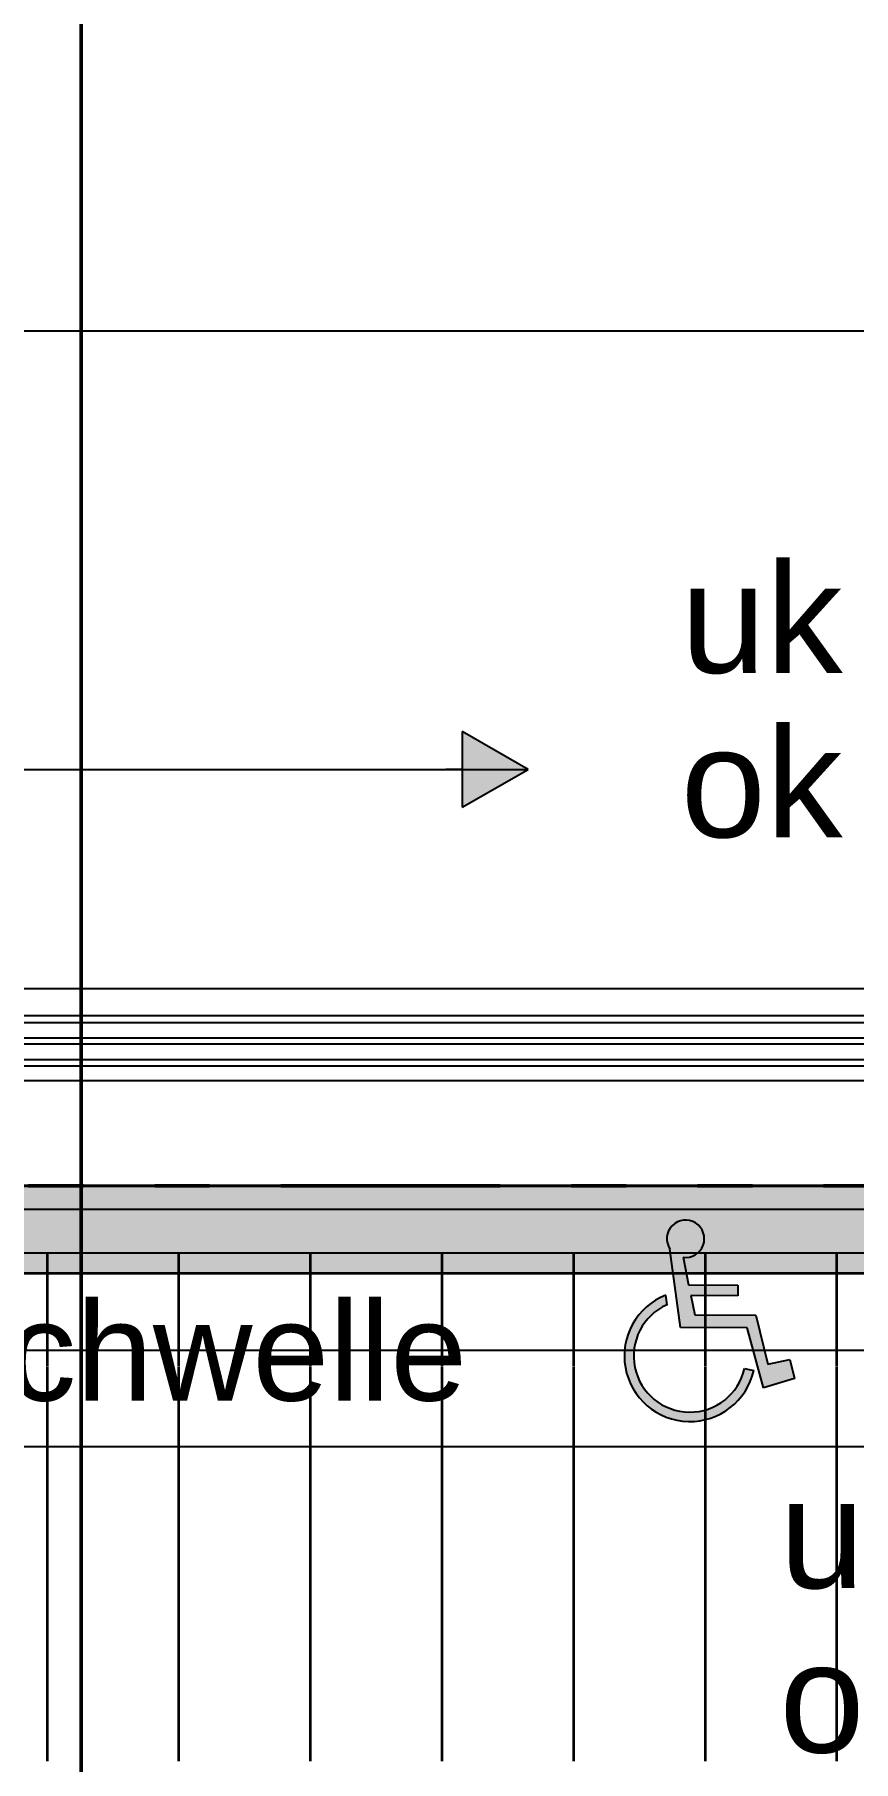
# Model space of a CAD drawing. Header units: centimetres. Extents: x 0.3 to 84.3, y 0.3 to 59.7.
# Drawn here: x 39.335 to 40.828, y 15.064 to 18.215 of the extents above; entities that cross this region are included whole.
import ezdxf

# ---------------------------------------------------------------- set-up
doc = ezdxf.new("R2010")
doc.units = ezdxf.units.CM
for name, pattern in [('AUSGEZOGEN', [0]), ('LINIE_23', [0.79, 0.4, -0.13, 0, -0.13, 0, -0.13]), ('PHANTOM', [63.5, 31.75, -6.35, 6.35, -6.35, 6.35, -6.35]), ('PUNKT', [6.35, 0, -6.35]), ('RAND', [44.45, 12.7, -6.35, 12.7, -6.35, 0, -6.35]), ('STRICHPUNKT', [25.4, 12.7, -6.35, 0, -6.35]), ('VERDECKT', [9.525, 6.35, -3.175])]:
    doc.linetypes.add(name, pattern=pattern)
for name, color, linetype, lineweight in [('Ausbau Raeume', 7, 'AUSGEZOGEN', 35), ('Bauachsen grob', 7, 'RAND', 25), ('Bodenplatte', 7, 'AUSGEZOGEN', 35), ('Decke', 7, 'AUSGEZOGEN', 35), ('Fenster', 7, 'AUSGEZOGEN', 35), ('Oeffnungsrichtung Fenster', 7, 'AUSGEZOGEN', 25), ('Rolladen', 7, 'AUSGEZOGEN', 25), ('Schnittbegrenzung', 7, 'AUSGEZOGEN', 25), ('Text Koten', 7, 'AUSGEZOGEN', 50), ('Text Werkplan Ausfuehrung', 7, 'AUSGEZOGEN', 50), ('Vorhangbrett', 7, 'AUSGEZOGEN', 25), ('Wand Beton bewehrt', 7, 'AUSGEZOGEN', 35), ('Werkplan- Ausfuehrungsmasse', 7, 'AUSGEZOGEN', 25)]:
    doc.layers.add(name, color=color, linetype=linetype, lineweight=lineweight)
doc.styles.add('ARIAL', font='ARIAL.TTF')

msp = doc.modelspace()

# ---------------------------------------------------------------- hatches: boundary and pattern name
at = {"layer": 'Bodenplatte', "linetype": 'AUSGEZOGEN', "lineweight": 25, "true_color": 0xe0ffe0}
msp.add_hatch(color=254, dxfattribs=at).paths.add_polyline_path([(31.66, 16.114), (31.66, 15.954), (62.72, 15.954), (62.72, 16.114)])
at = {"layer": 'Oeffnungsrichtung Fenster', "linetype": 'AUSGEZOGEN', "lineweight": 25}
msp.add_hatch(color=7, dxfattribs=at).paths.add_polyline_path([(40.115, 16.805), (40.235, 16.874), (40.115, 16.943)])
at = {"layer": 'Text Werkplan Ausfuehrung', "linetype": 'AUSGEZOGEN', "lineweight": 25}
h = msp.add_hatch(color=7, dxfattribs=at)
h.paths.add_polyline_path([(40.5508, 15.999), (40.5518, 16.0007), (40.5527, 16.0024), (40.5536, 16.0041), (40.5543, 16.0059), (40.5549, 16.0078), (40.5554, 16.0096), (40.5558, 16.0115), (40.5561, 16.0134), (40.5563, 16.0154), (40.5563, 16.0173), (40.5563, 16.0192), (40.5561, 16.0211), (40.5559, 16.0231), (40.5555, 16.0249), (40.5551, 16.0268), (40.5545, 16.0287), (40.5538, 16.0305), (40.553, 16.0322), (40.5522, 16.034), (40.5512, 16.0356), (40.5501, 16.0372), (40.549, 16.0388), (40.5477, 16.0403), (40.5464, 16.0417), (40.545, 16.043), (40.5435, 16.0443), (40.542, 16.0454), (40.5404, 16.0465), (40.5387, 16.0475), (40.537, 16.0484), (40.5352, 16.0492), (40.5334, 16.0498), (40.5316, 16.0504), (40.5297, 16.0509), (40.5278, 16.0513), (40.5259, 16.0515), (40.524, 16.0517), (40.5221, 16.0517), (40.5201, 16.0517), (40.5182, 16.0515), (40.5163, 16.0512), (40.5144, 16.0509), (40.5125, 16.0504), (40.5107, 16.0498), (40.5089, 16.0491), (40.5072, 16.0483), (40.5054, 16.0474), (40.5038, 16.0464), (40.5022, 16.0453), (40.5007, 16.0441), (40.4992, 16.0428), (40.4978, 16.0415), (40.4965, 16.0401), (40.4953, 16.0386), (40.4941, 16.037), (40.4931, 16.0354), (40.4921, 16.0337), (40.4913, 16.032), (40.4905, 16.0302), (40.4898, 16.0284), (40.4893, 16.0266), (40.4888, 16.0247), (40.4885, 16.0228), (40.4882, 16.0209), (40.4881, 16.019), (40.4881, 16.017), (40.4882, 16.0151), (40.4884, 16.0132), (40.4887, 16.0113), (40.4891, 16.0094), (40.4896, 16.0075), (40.4902, 16.0057), (40.4909, 16.0039), (40.4918, 16.0022), (40.4927, 16.0005), (40.4937, 15.9988), (40.5129, 15.8558), (40.6344, 15.8553), (40.6643, 15.7454), (40.7208, 15.7625), (40.7122, 15.7972), (40.6724, 15.7885), (40.6504, 15.8784), (40.539, 15.8788), (40.5318, 15.9138), (40.6172, 15.9135), (40.6173, 15.9331), (40.5278, 15.9334), (40.5175, 15.9838), (40.5195, 15.9836), (40.5214, 15.9835), (40.5233, 15.9835), (40.5253, 15.9836), (40.5272, 15.9839), (40.5291, 15.9842), (40.531, 15.9846), (40.5328, 15.9852), (40.5346, 15.9858), (40.5364, 15.9866), (40.5381, 15.9874), (40.5398, 15.9884), (40.5414, 15.9894), (40.543, 15.9906), (40.5445, 15.9918), (40.5459, 15.9931), (40.5473, 15.9945), (40.5485, 15.9959), (40.5497, 15.9974)])
h.paths.add_polyline_path([(40.4835, 15.895), (40.4884, 15.8973), (40.4861, 15.9148), (40.4803, 15.9123), (40.4746, 15.9096), (40.4691, 15.9065), (40.4638, 15.9032), (40.4586, 15.8995), (40.4537, 15.8956), (40.4489, 15.8915), (40.4444, 15.8871), (40.4402, 15.8825), (40.4361, 15.8776), (40.4324, 15.8726), (40.4289, 15.8673), (40.4257, 15.8619), (40.4227, 15.8563), (40.4201, 15.8506), (40.4178, 15.8448), (40.4158, 15.8388), (40.4141, 15.8327), (40.4127, 15.8266), (40.4117, 15.8204), (40.411, 15.8141), (40.4106, 15.8078), (40.4106, 15.8015), (40.4108, 15.7952), (40.4115, 15.789), (40.4124, 15.7827), (40.4137, 15.7766), (40.4153, 15.7705), (40.4172, 15.7645), (40.4194, 15.7586), (40.4219, 15.7528), (40.4248, 15.7472), (40.4279, 15.7417), (40.4313, 15.7364), (40.435, 15.7313), (40.4389, 15.7264), (40.4431, 15.7217), (40.4476, 15.7173), (40.4523, 15.713), (40.4571, 15.7091), (40.4622, 15.7054), (40.4675, 15.7019), (40.473, 15.6988), (40.4786, 15.6959), (40.4843, 15.6934), (40.4902, 15.6911), (40.4962, 15.6892), (40.5023, 15.6875), (40.5084, 15.6862), (40.5147, 15.6853), (40.5209, 15.6846), (40.5272, 15.6843), (40.5335, 15.6843), (40.5398, 15.6847), (40.5461, 15.6854), (40.5523, 15.6864), (40.5584, 15.6877), (40.5645, 15.6894), (40.5705, 15.6914), (40.5764, 15.6936), (40.5821, 15.6962), (40.5877, 15.6991), (40.5931, 15.7023), (40.5984, 15.7058), (40.6034, 15.7095), (40.6083, 15.7135), (40.6129, 15.7178), (40.6174, 15.7223), (40.6215, 15.727), (40.6255, 15.7319), (40.6291, 15.737), (40.6325, 15.7424), (40.6356, 15.7478), (40.6384, 15.7535), (40.6409, 15.7593), (40.6431, 15.7652), (40.6449, 15.7712), (40.6465, 15.7773), (40.6298, 15.7811), (40.6285, 15.7758), (40.6269, 15.7707), (40.625, 15.7656), (40.6229, 15.7606), (40.6205, 15.7558), (40.6178, 15.7511), (40.6149, 15.7465), (40.6117, 15.7421), (40.6084, 15.7378), (40.6048, 15.7338), (40.601, 15.7299), (40.597, 15.7263), (40.5928, 15.7229), (40.5884, 15.7197), (40.5839, 15.7167), (40.5792, 15.714), (40.5744, 15.7115), (40.5695, 15.7093), (40.5644, 15.7073), (40.5593, 15.7056), (40.5541, 15.7042), (40.5488, 15.7031), (40.5434, 15.7022), (40.5381, 15.7017), (40.5326, 15.7014), (40.5272, 15.7014), (40.5218, 15.7017), (40.5164, 15.7022), (40.5111, 15.7031), (40.5058, 15.7042), (40.5006, 15.7057), (40.4954, 15.7074), (40.4904, 15.7093), (40.4855, 15.7115), (40.4807, 15.714), (40.476, 15.7168), (40.4715, 15.7197), (40.4671, 15.7229), (40.4629, 15.7264), (40.4589, 15.73), (40.4551, 15.7339), (40.4516, 15.7379), (40.4482, 15.7422), (40.445, 15.7466), (40.4421, 15.7512), (40.4395, 15.7559), (40.4371, 15.7607), (40.4349, 15.7657), (40.4331, 15.7708), (40.4315, 15.7759), (40.4301, 15.7812), (40.4291, 15.7865), (40.4283, 15.7918), (40.4278, 15.7972), (40.4276, 15.8026), (40.4277, 15.8081), (40.4281, 15.8135), (40.4287, 15.8188), (40.4297, 15.8242), (40.4309, 15.8294), (40.4324, 15.8346), (40.4342, 15.8397), (40.4362, 15.8448), (40.4385, 15.8497), (40.441, 15.8544), (40.4438, 15.8591), (40.4469, 15.8635), (40.4502, 15.8678), (40.4537, 15.872), (40.4574, 15.8759), (40.4613, 15.8797), (40.4654, 15.8832), (40.4697, 15.8865), (40.4741, 15.8895), (40.4788, 15.8924)])

# ---------------------------------------------------------------- linework, layer by layer
at = {"layer": 'Ausbau Raeume', "color": 254, "linetype": 'AUSGEZOGEN', "lineweight": 35}
for p, q in [((39.3582, 15.7846), (39.3582, 15.9914)), ((39.5982, 15.7846), (39.5982, 15.9914)), ((39.8382, 15.7846), (39.8382, 15.9914)), ((40.0782, 15.7846), (40.0782, 15.9914)), ((40.3182, 15.7846), (40.3182, 15.9914)), ((40.5582, 15.7846), (40.5582, 15.9914)), ((40.7982, 15.7846), (40.7982, 15.9914)), ((39.3582, 15.0646), (39.3582, 15.7832)), ((39.5982, 15.0646), (39.5982, 15.7832)), ((39.8382, 15.0646), (39.8382, 15.7832)), ((40.0782, 15.0646), (40.0782, 15.7832)), ((40.3182, 15.0646), (40.3182, 15.7832)), ((40.5582, 15.0646), (40.5582, 15.7832)), ((40.7982, 15.0646), (40.7982, 15.7832))]:
    msp.add_line(p, q, dxfattribs=at)
at = {"layer": 'Bauachsen grob', "color": 32, "linetype": 'LINIE_23', "lineweight": 50, "true_color": 0xc36e14}
msp.add_line((21.964, 16.114), (72.416, 16.114), dxfattribs=at)
at = {"layer": 'Bodenplatte', "color": 92, "linetype": 'VERDECKT', "lineweight": 35, "true_color": 0x00c600}
for p, q in [((62.72, 16.114), (31.66, 16.114)), ((31.66, 15.954), (62.72, 15.954))]:
    msp.add_line(p, q, dxfattribs=at)
at = {"layer": 'Decke', "color": 92, "linetype": 'PHANTOM', "lineweight": 35, "true_color": 0x00c600}
for p, q in [((31.66, 16.114), (62.72, 16.114)), ((63.04, 15.954), (31.34, 15.954))]:
    msp.add_line(p, q, dxfattribs=at)
at = {"layer": 'Fenster', "color": 7, "linetype": 'AUSGEZOGEN', "lineweight": 25}
for p, q in [((38.812, 16.474), (41.604, 16.474)), ((41.63, 16.4244), (38.786, 16.4244)), ((38.786, 16.4124), (41.63, 16.4124)), ((38.786, 16.3844), (41.63, 16.3844)), ((41.63, 16.3724), (38.786, 16.3724)), ((38.786, 16.3444), (41.63, 16.3444)), ((41.63, 16.3324), (38.786, 16.3324)), ((41.6004, 16.306), (38.8156, 16.306)), ((38.6856, 16.0714), (41.6004, 16.0714)), ((44.74, 15.9914), (38.61, 15.9914))]:
    msp.add_line(p, q, dxfattribs=at)
at = {"layer": 'Oeffnungsrichtung Fenster', "color": 7, "linetype": 'AUSGEZOGEN', "lineweight": 25}
for p, q in [((40.235, 16.874), (40.115, 16.943)), ((40.115, 16.943), (40.115, 16.805)), ((39.235, 16.874), (40.235, 16.874)), ((40.115, 16.874), (40.085, 16.874)), ((40.115, 16.805), (40.235, 16.874)), ((40.235, 16.874), (40.235, 16.874)), ((40.235, 16.874), (40.235, 16.874)), ((40.235, 16.874), (40.235, 16.874))]:
    msp.add_line(p, q, dxfattribs=at)
at = {"layer": 'Rolladen', "color": 7, "linetype": 'PHANTOM', "lineweight": 25}
for p, q in [((44.74, 15.814), (38.61, 15.814)), ((44.74, 15.638), (38.61, 15.638))]:
    msp.add_line(p, q, dxfattribs=at)
at = {"layer": 'Schnittbegrenzung', "color": 14, "linetype": 'STRICHPUNKT', "lineweight": 50, "true_color": 0xb20000}
msp.add_line((39.42, 22.214), (39.42, 1.034), dxfattribs=at)
at = {"layer": 'Text Werkplan Ausfuehrung', "color": 7, "linetype": 'AUSGEZOGEN', "lineweight": 25}
for p, q in [((40.5129, 15.8558), (40.4937, 15.9988)), ((40.5175, 15.9838), (40.5278, 15.9334)), ((40.4884, 15.8973), (40.4861, 15.9148)), ((40.5278, 15.9334), (40.6173, 15.9331)), ((40.6172, 15.9135), (40.5318, 15.9138)), ((40.5318, 15.9138), (40.539, 15.8788)), ((40.6173, 15.9331), (40.6172, 15.9135)), ((40.6344, 15.8553), (40.5129, 15.8558)), ((40.539, 15.8788), (40.6504, 15.8784)), ((40.6643, 15.7454), (40.6344, 15.8553)), ((40.6504, 15.8784), (40.6724, 15.7885)), ((40.6724, 15.7885), (40.7122, 15.7972)), ((40.7122, 15.7972), (40.7208, 15.7625)), ((40.6298, 15.7811), (40.6465, 15.7773)), ((40.7208, 15.7625), (40.6643, 15.7454))]:
    msp.add_line(p, q, dxfattribs=at)
for centre, radius, start, end in [((40.5222, 16.0176), 0.0341, 262.1607, 213.4277), ((40.53, 15.8037), 0.1195, 111.5854, 347.2077), ((40.53, 15.8037), 0.1024, 113.9725, 347.2077)]:
    msp.add_arc(centre, radius, start, end, dxfattribs=at)
at = {"layer": 'Vorhangbrett', "color": 191, "linetype": 'PUNKT', "lineweight": 25, "true_color": 0xbe96ea}
for p, q in [((32.33, 16.794), (46.91, 16.794)), ((32.17, 16.634), (46.91, 16.634))]:
    msp.add_line(p, q, dxfattribs=at)
at = {"layer": 'Wand Beton bewehrt', "color": 180, "linetype": 'PUNKT', "lineweight": 35}
for p, q in [((44.97, 16.254), (38.38, 16.254)), ((38.61, 16.114), (44.74, 16.114))]:
    msp.add_line(p, q, dxfattribs=at)
at = {"layer": 'Werkplan- Ausfuehrungsmasse', "color": 7, "linetype": 'AUSGEZOGEN', "lineweight": 25}
msp.add_line((38.38, 17.674), (44.97, 17.674), dxfattribs=at)

# ---------------------------------------------------------------- texts
at = {"layer": 'Text Koten', "color": 7, "linetype": 'AUSGEZOGEN', "lineweight": 35, "char_height": 0.2, "width": 0.1, "attachment_point": 7, "style": 'ARIAL'}
for s, insert in [('uk\\~r.\\~St.\\~\\~:\\~uk\\~r.\\~De.', (40.5133, 17.0473)), ('ok\\~r.\\~Bo.\\~:\\~+5.62', (40.5133, 16.7473)), ('uk\\~f.\\~St.\\~\\~:\\~+7.90', (40.6933, 15.3773)), ('ok\\~f.\\~Bo.\\~:\\~+5.73', (40.6933, 15.0773))]:
    msp.add_mtext(s, dxfattribs=dict(at, insert=insert))
at = {"layer": 'Text Werkplan Ausfuehrung', "color": 240, "linetype": 'AUSGEZOGEN', "lineweight": 35, "insert": (38.81, 15.7197), "char_height": 0.18, "width": 0.09, "attachment_point": 7, "style": 'ARIAL'}
msp.add_mtext('IV\\~Schwelle', dxfattribs=at)

doc.saveas('drawing.dxf')
